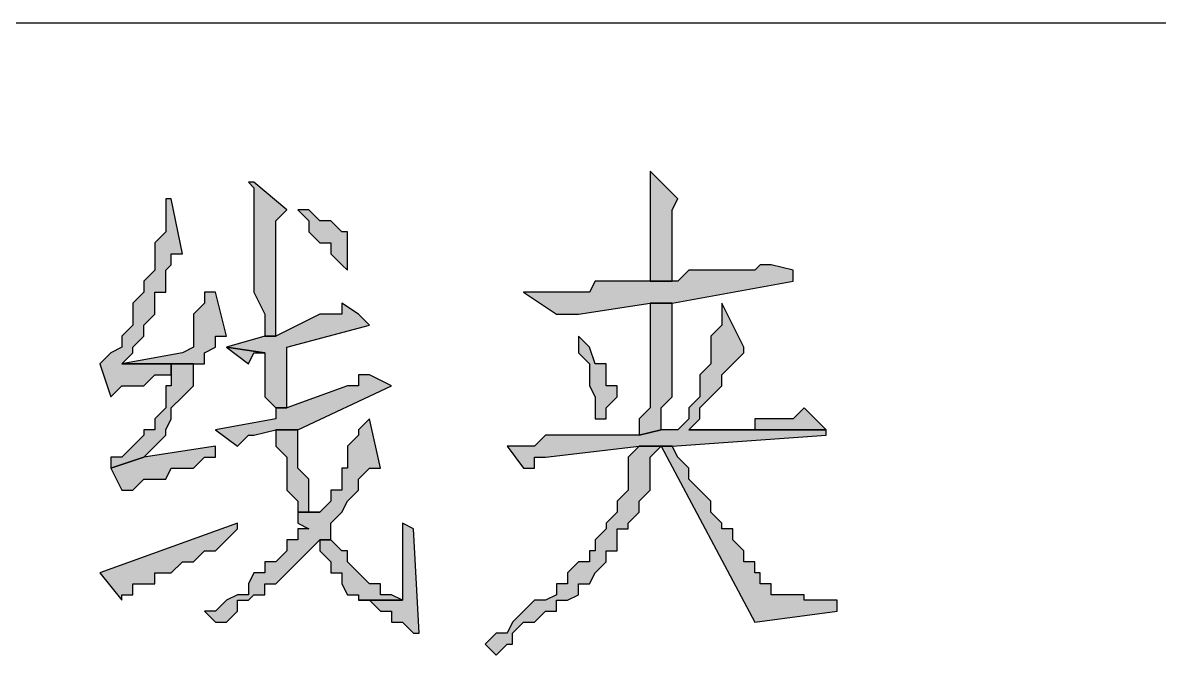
# Model space of a CAD drawing. Extents: x 457 to 4918, y -67 to 391.
# Drawn here: x 3557.44 to 3566.77, y 94.75 to 99.94 of the extents above; entities that cross this region are included whole.
import ezdxf

# ---------------------------------------------------------------- set-up
doc = ezdxf.new("R2010")
doc.units = 0
doc.header["$LTSCALE"] = 40
doc.header["$MEASUREMENT"] = 0
doc.layers.add('at_Entity', color=7, linetype='CONTINUOUS')
doc.layers.add('at_Solid', color=7, linetype='CONTINUOUS')

msp = doc.modelspace()

# ---------------------------------------------------------------- hatches: boundary and pattern name
at = {"layer": 'at_Solid'}
for points in [[(3562.59, 98.7234), (3562.59, 97.8194), (3562.7709, 97.8194), (3562.7709, 98.407), (3562.8161, 98.4974)], [(3559.3355, 98.633), (3559.2903, 98.633), (3559.3355, 98.5878), (3559.3355, 97.729), (3559.4259, 97.5482), (3559.4259, 97.3674), (3559.5163, 97.3674), (3559.5163, 98.3166), (3559.6067, 98.407)], [(3558.6575, 98.4974), (3558.6123, 98.4974), (3558.6123, 98.407), (3558.6123, 98.2262), (3558.5219, 98.1358), (3558.5219, 97.9098), (3558.4315, 97.8194), (3558.4315, 97.729), (3558.3411, 97.6386), (3558.3411, 97.4578), (3558.2507, 97.3674), (3558.2507, 97.277), (3558.1603, 97.2318), (3558.0699, 97.1414), (3558.1603, 96.8701), (3558.2507, 96.9605), (3558.4315, 96.9605), (3558.5219, 97.0509), (3558.6575, 97.0509), (3558.6575, 97.1414), (3558.8383, 97.1414), (3558.2507, 97.1414), (3558.3411, 97.2318), (3558.3411, 97.277), (3558.4315, 97.3674), (3558.4315, 97.4578), (3558.5219, 97.5482), (3558.5219, 97.729), (3558.6123, 97.729), (3558.6123, 97.9098), (3558.6575, 97.955), (3558.6575, 98.0454), (3558.7479, 98.0454)], [(3559.6971, 98.407), (3559.7875, 98.3166), (3559.7875, 98.2262), (3559.8779, 98.1358), (3559.9684, 98.1358), (3559.9684, 98.0454), (3560.0588, 97.955), (3560.104, 97.9098), (3560.104, 98.2262), (3560.0588, 98.2262), (3559.9684, 98.3166), (3559.8779, 98.3166), (3559.7875, 98.407)], [(3563.5845, 97.955), (3563.4941, 97.955), (3563.4489, 97.9098), (3562.9065, 97.9098), (3562.8161, 97.8194), (3562.138, 97.8194), (3562.0928, 97.729), (3561.5504, 97.729), (3561.8216, 97.5482), (3562.0024, 97.5482), (3562.59, 97.6386), (3562.7709, 97.6386), (3563.7653, 97.8194), (3563.7653, 97.9098)], [(3559.0191, 97.729), (3558.9287, 97.729), (3558.9287, 97.6386), (3558.8383, 97.5482), (3558.8383, 97.277), (3558.7479, 97.2318), (3558.2507, 97.1414), (3558.9287, 97.1414), (3558.9287, 97.2318), (3559.0191, 97.277), (3559.0191, 97.3674), (3559.1095, 97.3674)], [(3560.0588, 97.6386), (3560.0588, 97.5482), (3559.9684, 97.5482), (3559.8779, 97.5482), (3559.5163, 97.3674), (3559.4259, 97.3674), (3559.1095, 97.277), (3559.4259, 97.2318), (3559.4259, 96.8701), (3559.5163, 96.7797), (3559.6067, 96.7797), (3559.6067, 96.8701), (3559.6067, 97.277), (3560.2848, 97.4578), (3560.1944, 97.5482)], [(3563.1777, 97.6386), (3563.1777, 97.4578), (3563.0873, 97.3674), (3563.0873, 97.1414), (3562.9969, 97.0509), (3562.9969, 96.8701), (3562.9065, 96.7797), (3562.9065, 96.6893), (3562.8161, 96.5989), (3562.6804, 96.5989), (3562.4996, 96.5537), (3561.7312, 96.5537), (3561.6408, 96.4633), (3561.4148, 96.4633), (3561.5504, 96.2825), (3561.6408, 96.2825), (3561.6408, 96.3729), (3561.7312, 96.3729), (3562.4996, 96.4633), (3562.7709, 96.4633), (3564.0365, 96.5537), (3564.0365, 96.5989), (3562.9065, 96.5989), (3562.9969, 96.6893), (3562.9969, 96.7797), (3563.0873, 96.8701), (3563.1777, 96.9605), (3563.1777, 97.0509), (3563.2681, 97.1414), (3563.3585, 97.2318), (3563.3585, 97.277)], [(3562.7709, 97.6386), (3562.59, 97.6386), (3562.59, 97.5482), (3562.59, 96.7797), (3562.4996, 96.6893), (3562.4996, 96.5537), (3562.6804, 96.5989), (3562.6804, 96.7797), (3562.7709, 96.8701)], [(3562.0024, 97.3674), (3562.0024, 97.2318), (3562.0928, 97.1414), (3562.0928, 96.9605), (3562.138, 96.8701), (3562.138, 96.6893), (3562.2284, 96.6893), (3562.2284, 96.7797), (3562.3188, 96.8701), (3562.3188, 96.9605), (3562.2284, 96.9605), (3562.2284, 97.1414), (3562.138, 97.1414), (3562.0928, 97.277)], [(3559.1095, 97.277), (3559.2903, 97.1414), (3559.3355, 97.2318), (3559.4259, 97.2318)], [(3558.8383, 97.1414), (3558.6575, 97.1414), (3558.6575, 97.0509), (3558.6575, 96.9605), (3558.6123, 96.9605), (3558.6123, 96.7797), (3558.5219, 96.6893), (3558.5219, 96.5989), (3558.4315, 96.5989), (3558.4315, 96.5537), (3558.3411, 96.4633), (3558.2507, 96.3729), (3558.1603, 96.3729), (3558.1603, 96.2825), (3558.4315, 96.3729), (3558.5219, 96.4633), (3558.6123, 96.5537), (3558.6123, 96.5989), (3558.6575, 96.6893), (3558.6575, 96.7797), (3558.7479, 96.8701), (3558.8383, 96.9605)], [(3560.2848, 97.0509), (3560.1944, 97.0509), (3560.1944, 96.9605), (3560.104, 96.9605), (3559.6067, 96.7797), (3559.5163, 96.7797), (3559.5163, 96.6893), (3559.0191, 96.5989), (3559.1999, 96.4633), (3559.2903, 96.5537), (3559.3355, 96.5537), (3559.5163, 96.5989), (3559.6971, 96.5989), (3560.4656, 96.9605)], [(3563.8557, 96.7797), (3563.7653, 96.6893), (3563.4489, 96.6893), (3563.4489, 96.5989), (3562.9065, 96.5989), (3564.0365, 96.5989)], [(3560.2848, 96.6893), (3560.1944, 96.5989), (3560.1944, 96.5537), (3560.104, 96.4633), (3560.104, 96.2825), (3560.0588, 96.2825), (3560.0588, 96.1017), (3559.9684, 96.1017), (3559.9684, 96.0113), (3559.8779, 95.9209), (3559.6971, 95.9209), (3559.6971, 95.8305), (3559.7875, 95.7853), (3559.6971, 95.7853), (3559.6971, 95.6949), (3559.6067, 95.6949), (3559.6067, 95.6045), (3559.5163, 95.5141), (3559.4259, 95.5141), (3559.4259, 95.4237), (3559.3355, 95.4237), (3559.2903, 95.3333), (3559.2903, 95.2429), (3559.1999, 95.2429), (3559.1095, 95.1977), (3559.0191, 95.1073), (3558.9287, 95.1073), (3559.0191, 95.0169), (3559.1095, 95.0169), (3559.1999, 95.1073), (3559.1999, 95.1977), (3559.2903, 95.1977), (3559.3355, 95.2429), (3559.4259, 95.2429), (3559.4259, 95.3333), (3559.5163, 95.3333), (3559.6067, 95.4237), (3559.6971, 95.5141), (3559.7875, 95.6045), (3559.8779, 95.6949), (3559.9684, 95.6949), (3559.9684, 95.7853), (3559.9684, 95.8305), (3560.0588, 95.9209), (3560.104, 96.0113), (3560.1944, 96.1017), (3560.1944, 96.1921), (3560.2848, 96.2825), (3560.3752, 96.2825)], [(3559.6971, 96.5989), (3559.5163, 96.5989), (3559.5163, 96.5537), (3559.5163, 96.4633), (3559.6067, 96.3729), (3559.6067, 96.1017), (3559.6971, 96.0113), (3559.6971, 95.9209), (3559.8779, 95.9209), (3559.7875, 95.9209), (3559.7875, 96.0113), (3559.7875, 96.1921), (3559.6971, 96.2825)], [(3559.0191, 96.4633), (3558.4315, 96.3729), (3558.1603, 96.2825), (3558.2507, 96.1017), (3558.3411, 96.1017), (3558.4315, 96.1921), (3558.6123, 96.1921), (3558.6575, 96.2825), (3558.8383, 96.2825), (3558.9287, 96.3729), (3559.0191, 96.3729)], [(3562.6804, 96.4633), (3562.4996, 96.4633), (3562.4092, 96.3729), (3562.4092, 96.1017), (3562.3188, 96.0113), (3562.3188, 95.9209), (3562.2284, 95.8305), (3562.2284, 95.7853), (3562.138, 95.6949), (3562.138, 95.6045), (3562.0928, 95.6045), (3562.0928, 95.5141), (3562.0024, 95.5141), (3561.912, 95.4237), (3561.912, 95.3333), (3561.8216, 95.3333), (3561.8216, 95.2429), (3561.7312, 95.1977), (3561.6408, 95.1977), (3561.5504, 95.1073), (3561.46, 95.0169), (3561.4148, 94.9265), (3561.3244, 94.9265), (3561.234, 94.8361), (3561.3244, 94.7457), (3561.4148, 94.8361), (3561.46, 94.8361), (3561.46, 94.9265), (3561.5504, 95.0169), (3561.6408, 95.0169), (3561.7312, 95.1073), (3561.8216, 95.1073), (3561.8216, 95.1977), (3561.912, 95.1977), (3562.0024, 95.2429), (3562.0024, 95.3333), (3562.0928, 95.3333), (3562.138, 95.4237), (3562.2284, 95.5141), (3562.2284, 95.6045), (3562.3188, 95.6045), (3562.3188, 95.7853), (3562.4092, 95.7853), (3562.4092, 95.8305), (3562.4996, 95.9209), (3562.4996, 96.0113), (3562.59, 96.1017), (3562.59, 96.3729)], [(3562.7709, 96.4633), (3562.6804, 96.4633), (3563.4489, 95.0169), (3564.1269, 95.1073), (3564.1269, 95.1977), (3564.0365, 95.1977), (3563.8557, 95.1977), (3563.8557, 95.2429), (3563.5845, 95.2429), (3563.5845, 95.3333), (3563.4941, 95.3333), (3563.4941, 95.4237), (3563.4489, 95.4237), (3563.4489, 95.5141), (3563.3585, 95.5141), (3563.3585, 95.6045), (3563.2681, 95.6949), (3563.2681, 95.7853), (3563.1777, 95.7853), (3563.1777, 95.8305), (3563.0873, 95.9209), (3563.0873, 96.0113), (3562.9969, 96.1017), (3562.9065, 96.1921), (3562.9065, 96.2825), (3562.8161, 96.3729)], [(3559.1999, 95.8305), (3558.0699, 95.4237), (3558.2507, 95.1977), (3558.2507, 95.2429), (3558.3411, 95.2429), (3558.3411, 95.3333), (3558.4315, 95.3333), (3558.5219, 95.3333), (3558.5219, 95.4237), (3558.6575, 95.4237), (3558.7479, 95.5141), (3558.8383, 95.5141), (3558.9287, 95.6045), (3559.0191, 95.6045), (3559.1095, 95.6949), (3559.1999, 95.7853)], [(3560.556, 95.8305), (3560.556, 95.1977), (3560.1944, 95.1977), (3560.2848, 95.1977), (3560.3752, 95.1073), (3560.4656, 95.1073), (3560.4656, 95.0169), (3560.556, 95.0169), (3560.6464, 94.9265), (3560.6916, 94.9265), (3560.6464, 95.7853)], [(3559.9684, 95.6949), (3559.8779, 95.6949), (3559.8779, 95.6045), (3559.9684, 95.5141), (3559.9684, 95.4237), (3560.0588, 95.4237), (3560.0588, 95.3333), (3560.104, 95.2429), (3560.1944, 95.2429), (3560.1944, 95.1977), (3560.556, 95.1977), (3560.4656, 95.2429), (3560.3752, 95.2429), (3560.3752, 95.3333), (3560.2848, 95.3333), (3560.1944, 95.4237), (3560.104, 95.5141), (3560.104, 95.6045), (3560.0588, 95.6045)]]:
    msp.add_hatch(color=0, dxfattribs=at).paths.add_polyline_path(points)

# ---------------------------------------------------------------- linework, layer by layer
at = {"layer": 'at_Entity', "color": 0, "lineweight": 20}
for p, q in [((3562.59, 98.7234), (3562.59, 97.8194)), ((3562.8161, 98.4974), (3562.59, 98.7234)), ((3559.3355, 98.633), (3559.2903, 98.633)), ((3559.2903, 98.633), (3559.3355, 98.5878)), ((3559.6067, 98.407), (3559.3355, 98.633)), ((3559.3355, 98.5878), (3559.3355, 97.729)), ((3558.6575, 98.4974), (3558.6123, 98.4974)), ((3558.6123, 98.4974), (3558.6123, 98.407)), ((3558.7479, 98.0454), (3558.6575, 98.4974)), ((3562.7709, 98.407), (3562.8161, 98.4974)), ((3558.6123, 98.407), (3558.6123, 98.2262)), ((3559.5163, 98.3166), (3559.6067, 98.407)), ((3559.6971, 98.407), (3559.7875, 98.3166)), ((3559.7875, 98.407), (3559.6971, 98.407)), ((3559.8779, 98.3166), (3559.7875, 98.407)), ((3562.7709, 97.8194), (3562.7709, 98.407)), ((3559.5163, 97.3674), (3559.5163, 98.3166)), ((3559.7875, 98.3166), (3559.7875, 98.2262)), ((3559.9684, 98.3166), (3559.8779, 98.3166)), ((3560.0588, 98.2262), (3559.9684, 98.3166)), ((3558.6123, 98.2262), (3558.5219, 98.1358)), ((3559.7875, 98.2262), (3559.8779, 98.1358)), ((3560.104, 98.2262), (3560.0588, 98.2262)), ((3560.104, 97.9098), (3560.104, 98.2262)), ((3558.5219, 98.1358), (3558.5219, 97.9098)), ((3559.8779, 98.1358), (3559.9684, 98.1358)), ((3559.9684, 98.1358), (3559.9684, 98.0454)), ((3558.6575, 97.955), (3558.6575, 98.0454)), ((3558.6575, 98.0454), (3558.7479, 98.0454)), ((3559.9684, 98.0454), (3560.0588, 97.955)), ((3558.6123, 97.9098), (3558.6575, 97.955)), ((3560.0588, 97.955), (3560.104, 97.9098)), ((3563.4941, 97.955), (3563.4489, 97.9098)), ((3563.5845, 97.955), (3563.4941, 97.955)), ((3563.7653, 97.9098), (3563.5845, 97.955)), ((3558.5219, 97.9098), (3558.4315, 97.8194)), ((3558.6123, 97.729), (3558.6123, 97.9098)), ((3562.9065, 97.9098), (3562.8161, 97.8194)), ((3563.4489, 97.9098), (3562.9065, 97.9098)), ((3563.7653, 97.8194), (3563.7653, 97.9098)), ((3558.4315, 97.729), (3558.3411, 97.6386)), ((3558.4315, 97.8194), (3558.4315, 97.729)), ((3558.5219, 97.5482), (3558.5219, 97.729)), ((3558.5219, 97.729), (3558.6123, 97.729)), ((3559.0191, 97.729), (3558.9287, 97.729)), ((3558.9287, 97.729), (3558.9287, 97.6386)), ((3559.1095, 97.3674), (3559.0191, 97.729)), ((3559.3355, 97.729), (3559.4259, 97.5482)), ((3562.0928, 97.729), (3561.5504, 97.729)), ((3561.5504, 97.729), (3561.8216, 97.5482)), ((3562.138, 97.8194), (3562.0928, 97.729)), ((3562.8161, 97.8194), (3562.138, 97.8194)), ((3562.59, 97.8194), (3562.7709, 97.8194)), ((3562.7709, 97.6386), (3563.7653, 97.8194)), ((3558.3411, 97.6386), (3558.3411, 97.4578)), ((3558.9287, 97.6386), (3558.8383, 97.5482)), ((3560.0588, 97.6386), (3560.0588, 97.5482)), ((3560.1944, 97.5482), (3560.0588, 97.6386)), ((3562.0024, 97.5482), (3562.59, 97.6386)), ((3562.7709, 97.6386), (3562.59, 97.6386)), ((3562.59, 97.6386), (3562.59, 97.5482)), ((3562.59, 97.6386), (3562.7709, 97.6386)), ((3562.7709, 96.8701), (3562.7709, 97.6386)), ((3563.1777, 97.6386), (3563.1777, 97.4578)), ((3563.3585, 97.277), (3563.1777, 97.6386)), ((3558.4315, 97.4578), (3558.5219, 97.5482)), ((3558.8383, 97.5482), (3558.8383, 97.277)), ((3559.4259, 97.5482), (3559.4259, 97.3674)), ((3559.8779, 97.5482), (3559.5163, 97.3674)), ((3559.9684, 97.5482), (3559.8779, 97.5482)), ((3560.0588, 97.5482), (3559.9684, 97.5482)), ((3560.2848, 97.4578), (3560.1944, 97.5482)), ((3561.8216, 97.5482), (3562.0024, 97.5482)), ((3562.59, 97.5482), (3562.59, 96.7797)), ((3558.3411, 97.4578), (3558.2507, 97.3674)), ((3558.4315, 97.3674), (3558.4315, 97.4578)), ((3559.6067, 97.277), (3560.2848, 97.4578)), ((3563.1777, 97.4578), (3563.0873, 97.3674)), ((3558.2507, 97.3674), (3558.2507, 97.277)), ((3558.3411, 97.277), (3558.4315, 97.3674)), ((3559.0191, 97.277), (3559.0191, 97.3674)), ((3559.0191, 97.3674), (3559.1095, 97.3674)), ((3559.4259, 97.3674), (3559.1095, 97.277)), ((3559.5163, 97.3674), (3559.4259, 97.3674)), ((3559.4259, 97.3674), (3559.5163, 97.3674)), ((3562.0024, 97.3674), (3562.0024, 97.2318)), ((3562.0928, 97.277), (3562.0024, 97.3674)), ((3563.0873, 97.3674), (3563.0873, 97.1414)), ((3558.2507, 97.277), (3558.1603, 97.2318)), ((3558.3411, 97.2318), (3558.3411, 97.277)), ((3558.8383, 97.277), (3558.7479, 97.2318)), ((3558.9287, 97.2318), (3559.0191, 97.277)), ((3559.1095, 97.277), (3559.2903, 97.1414)), ((3559.4259, 97.2318), (3559.1095, 97.277)), ((3559.1095, 97.277), (3559.4259, 97.2318)), ((3559.6067, 96.8701), (3559.6067, 97.277)), ((3562.138, 97.1414), (3562.0928, 97.277)), ((3563.3585, 97.2318), (3563.3585, 97.277)), ((3558.1603, 97.2318), (3558.0699, 97.1414)), ((3558.7479, 97.2318), (3558.2507, 97.1414)), ((3558.2507, 97.1414), (3558.3411, 97.2318)), ((3558.9287, 97.1414), (3558.9287, 97.2318)), ((3559.2903, 97.1414), (3559.3355, 97.2318)), ((3559.3355, 97.2318), (3559.4259, 97.2318)), ((3559.4259, 97.2318), (3559.4259, 96.8701)), ((3562.0024, 97.2318), (3562.0928, 97.1414)), ((3563.2681, 97.1414), (3563.3585, 97.2318)), ((3558.0699, 97.1414), (3558.1603, 96.8701)), ((3558.2507, 97.1414), (3558.9287, 97.1414)), ((3558.8383, 97.1414), (3558.2507, 97.1414)), ((3558.8383, 97.1414), (3558.6575, 97.1414)), ((3558.6575, 97.1414), (3558.6575, 97.0509)), ((3558.6575, 97.0509), (3558.6575, 97.1414)), ((3558.6575, 97.1414), (3558.8383, 97.1414)), ((3558.8383, 96.9605), (3558.8383, 97.1414)), ((3562.0928, 97.1414), (3562.0928, 96.9605)), ((3562.2284, 97.1414), (3562.138, 97.1414)), ((3562.2284, 96.9605), (3562.2284, 97.1414)), ((3563.0873, 97.1414), (3562.9969, 97.0509)), ((3563.1777, 97.0509), (3563.2681, 97.1414)), ((3558.4315, 96.9605), (3558.5219, 97.0509)), ((3558.5219, 97.0509), (3558.6575, 97.0509)), ((3558.6575, 97.0509), (3558.6575, 96.9605)), ((3560.2848, 97.0509), (3560.1944, 97.0509)), ((3560.1944, 97.0509), (3560.1944, 96.9605)), ((3560.4656, 96.9605), (3560.2848, 97.0509)), ((3562.9969, 97.0509), (3562.9969, 96.8701)), ((3563.1777, 96.9605), (3563.1777, 97.0509)), ((3558.1603, 96.8701), (3558.2507, 96.9605)), ((3558.2507, 96.9605), (3558.4315, 96.9605)), ((3558.6575, 96.9605), (3558.6123, 96.9605)), ((3558.6123, 96.9605), (3558.6123, 96.7797)), ((3558.7479, 96.8701), (3558.8383, 96.9605)), ((3560.104, 96.9605), (3559.6067, 96.7797)), ((3559.6971, 96.5989), (3560.4656, 96.9605)), ((3560.1944, 96.9605), (3560.104, 96.9605)), ((3562.0928, 96.9605), (3562.138, 96.8701)), ((3562.3188, 96.9605), (3562.2284, 96.9605)), ((3562.3188, 96.8701), (3562.3188, 96.9605)), ((3563.0873, 96.8701), (3563.1777, 96.9605)), ((3558.6575, 96.7797), (3558.7479, 96.8701)), ((3559.4259, 96.8701), (3559.5163, 96.7797)), ((3559.6067, 96.7797), (3559.6067, 96.8701)), ((3562.138, 96.8701), (3562.138, 96.6893)), ((3562.2284, 96.7797), (3562.3188, 96.8701)), ((3562.6804, 96.7797), (3562.7709, 96.8701)), ((3562.9969, 96.8701), (3562.9065, 96.7797)), ((3562.9969, 96.7797), (3563.0873, 96.8701)), ((3558.6123, 96.7797), (3558.5219, 96.6893)), ((3558.6575, 96.6893), (3558.6575, 96.7797)), ((3559.6067, 96.7797), (3559.5163, 96.7797)), ((3559.5163, 96.7797), (3559.5163, 96.6893)), ((3559.5163, 96.7797), (3559.6067, 96.7797)), ((3562.2284, 96.6893), (3562.2284, 96.7797)), ((3562.59, 96.7797), (3562.4996, 96.6893)), ((3562.6804, 96.5989), (3562.6804, 96.7797)), ((3562.9065, 96.7797), (3562.9065, 96.6893)), ((3562.9969, 96.6893), (3562.9969, 96.7797)), ((3563.8557, 96.7797), (3563.7653, 96.6893)), ((3564.0365, 96.5989), (3563.8557, 96.7797)), ((3558.5219, 96.6893), (3558.5219, 96.5989)), ((3558.6123, 96.5989), (3558.6575, 96.6893)), ((3559.5163, 96.6893), (3559.0191, 96.5989)), ((3560.2848, 96.6893), (3560.1944, 96.5989)), ((3560.3752, 96.2825), (3560.2848, 96.6893)), ((3562.138, 96.6893), (3562.2284, 96.6893)), ((3562.4996, 96.6893), (3562.4996, 96.5537)), ((3562.9065, 96.6893), (3562.8161, 96.5989)), ((3562.9065, 96.5989), (3562.9969, 96.6893)), ((3563.7653, 96.6893), (3563.4489, 96.6893)), ((3563.4489, 96.6893), (3563.4489, 96.5989)), ((3558.4315, 96.5537), (3558.3411, 96.4633)), ((3558.5219, 96.5989), (3558.4315, 96.5989)), ((3558.4315, 96.5989), (3558.4315, 96.5537)), ((3558.5219, 96.4633), (3558.6123, 96.5537)), ((3558.6123, 96.5537), (3558.6123, 96.5989)), ((3559.0191, 96.5989), (3559.1999, 96.4633)), ((3559.1999, 96.4633), (3559.2903, 96.5537)), ((3559.2903, 96.5537), (3559.3355, 96.5537)), ((3559.3355, 96.5537), (3559.5163, 96.5989)), ((3559.6971, 96.5989), (3559.5163, 96.5989)), ((3559.5163, 96.5989), (3559.5163, 96.5537)), ((3559.5163, 96.5989), (3559.6971, 96.5989)), ((3559.5163, 96.5537), (3559.5163, 96.4633)), ((3559.6971, 96.2825), (3559.6971, 96.5989)), ((3560.1944, 96.5537), (3560.104, 96.4633)), ((3560.1944, 96.5989), (3560.1944, 96.5537)), ((3561.7312, 96.5537), (3561.6408, 96.4633)), ((3562.4996, 96.5537), (3561.7312, 96.5537)), ((3562.6804, 96.5989), (3562.4996, 96.5537)), ((3562.4996, 96.5537), (3562.6804, 96.5989)), ((3562.8161, 96.5989), (3562.6804, 96.5989)), ((3562.7709, 96.4633), (3564.0365, 96.5537)), ((3563.4489, 96.5989), (3562.9065, 96.5989)), ((3562.9065, 96.5989), (3564.0365, 96.5989)), ((3564.0365, 96.5989), (3562.9065, 96.5989)), ((3564.0365, 96.5537), (3564.0365, 96.5989)), ((3558.3411, 96.4633), (3558.2507, 96.3729)), ((3559.0191, 96.4633), (3558.4315, 96.3729)), ((3558.4315, 96.3729), (3558.5219, 96.4633)), ((3559.0191, 96.3729), (3559.0191, 96.4633)), ((3559.5163, 96.4633), (3559.6067, 96.3729)), ((3560.104, 96.4633), (3560.104, 96.2825)), ((3561.6408, 96.4633), (3561.4148, 96.4633)), ((3561.4148, 96.4633), (3561.5504, 96.2825)), ((3561.7312, 96.3729), (3562.4996, 96.4633)), ((3562.4996, 96.4633), (3562.4092, 96.3729)), ((3562.6804, 96.4633), (3562.4996, 96.4633)), ((3562.4996, 96.4633), (3562.7709, 96.4633)), ((3562.59, 96.3729), (3562.6804, 96.4633)), ((3562.7709, 96.4633), (3562.6804, 96.4633)), ((3562.6804, 96.4633), (3563.4489, 95.0169)), ((3562.8161, 96.3729), (3562.7709, 96.4633)), ((3558.4315, 96.3729), (3558.1603, 96.2825)), ((3558.2507, 96.3729), (3558.1603, 96.3729)), ((3558.1603, 96.3729), (3558.1603, 96.2825)), ((3558.1603, 96.2825), (3558.4315, 96.3729)), ((3558.8383, 96.2825), (3558.9287, 96.3729)), ((3558.9287, 96.3729), (3559.0191, 96.3729)), ((3559.6067, 96.3729), (3559.6067, 96.1017)), ((3561.6408, 96.2825), (3561.6408, 96.3729)), ((3561.6408, 96.3729), (3561.7312, 96.3729)), ((3562.4092, 96.3729), (3562.4092, 96.1017)), ((3562.59, 96.1017), (3562.59, 96.3729)), ((3562.9065, 96.2825), (3562.8161, 96.3729)), ((3558.1603, 96.2825), (3558.2507, 96.1017)), ((3558.6123, 96.1921), (3558.6575, 96.2825)), ((3558.6575, 96.2825), (3558.8383, 96.2825)), ((3559.7875, 96.1921), (3559.6971, 96.2825)), ((3560.104, 96.2825), (3560.0588, 96.2825)), ((3560.0588, 96.2825), (3560.0588, 96.1017)), ((3560.1944, 96.1921), (3560.2848, 96.2825)), ((3560.2848, 96.2825), (3560.3752, 96.2825)), ((3561.5504, 96.2825), (3561.6408, 96.2825)), ((3562.9065, 96.1921), (3562.9065, 96.2825)), ((3558.3411, 96.1017), (3558.4315, 96.1921)), ((3558.4315, 96.1921), (3558.6123, 96.1921)), ((3559.7875, 96.0113), (3559.7875, 96.1921)), ((3560.1944, 96.1017), (3560.1944, 96.1921)), ((3562.9969, 96.1017), (3562.9065, 96.1921)), ((3558.2507, 96.1017), (3558.3411, 96.1017)), ((3559.6067, 96.1017), (3559.6971, 96.0113)), ((3560.0588, 96.1017), (3559.9684, 96.1017)), ((3559.9684, 96.1017), (3559.9684, 96.0113)), ((3560.104, 96.0113), (3560.1944, 96.1017)), ((3562.4092, 96.1017), (3562.3188, 96.0113)), ((3562.4996, 96.0113), (3562.59, 96.1017)), ((3563.0873, 96.0113), (3562.9969, 96.1017)), ((3559.6971, 96.0113), (3559.6971, 95.9209)), ((3559.7875, 95.9209), (3559.7875, 96.0113)), ((3559.9684, 96.0113), (3559.8779, 95.9209)), ((3560.0588, 95.9209), (3560.104, 96.0113)), ((3562.3188, 96.0113), (3562.3188, 95.9209)), ((3562.4996, 95.9209), (3562.4996, 96.0113)), ((3563.0873, 95.9209), (3563.0873, 96.0113)), ((3559.6971, 95.9209), (3559.8779, 95.9209)), ((3559.8779, 95.9209), (3559.6971, 95.9209)), ((3559.6971, 95.9209), (3559.6971, 95.8305)), ((3559.8779, 95.9209), (3559.7875, 95.9209)), ((3559.9684, 95.8305), (3560.0588, 95.9209)), ((3562.3188, 95.9209), (3562.2284, 95.8305)), ((3562.4092, 95.8305), (3562.4996, 95.9209)), ((3563.1777, 95.8305), (3563.0873, 95.9209)), ((3559.1999, 95.8305), (3558.0699, 95.4237)), ((3559.1095, 95.6949), (3559.1999, 95.7853)), ((3559.1999, 95.7853), (3559.1999, 95.8305)), ((3559.6971, 95.8305), (3559.7875, 95.7853)), ((3559.7875, 95.7853), (3559.6971, 95.7853)), ((3559.6971, 95.7853), (3559.6971, 95.6949)), ((3559.9684, 95.7853), (3559.9684, 95.8305)), ((3559.9684, 95.6949), (3559.9684, 95.7853)), ((3560.556, 95.8305), (3560.556, 95.1977)), ((3560.6464, 95.7853), (3560.556, 95.8305)), ((3560.6916, 94.9265), (3560.6464, 95.7853)), ((3562.2284, 95.7853), (3562.138, 95.6949)), ((3562.2284, 95.8305), (3562.2284, 95.7853)), ((3562.3188, 95.6045), (3562.3188, 95.7853)), ((3562.3188, 95.7853), (3562.4092, 95.7853)), ((3562.4092, 95.7853), (3562.4092, 95.8305)), ((3563.1777, 95.7853), (3563.1777, 95.8305)), ((3563.2681, 95.7853), (3563.1777, 95.7853)), ((3563.2681, 95.6949), (3563.2681, 95.7853)), ((3559.0191, 95.6045), (3559.1095, 95.6949)), ((3559.6971, 95.6949), (3559.6067, 95.6949)), ((3559.6067, 95.6949), (3559.6067, 95.6045)), ((3559.7875, 95.6045), (3559.8779, 95.6949)), ((3559.9684, 95.6949), (3559.8779, 95.6949)), ((3559.8779, 95.6949), (3559.8779, 95.6045)), ((3559.8779, 95.6949), (3559.9684, 95.6949)), ((3560.0588, 95.6045), (3559.9684, 95.6949)), ((3562.138, 95.6949), (3562.138, 95.6045)), ((3563.3585, 95.6045), (3563.2681, 95.6949)), ((3558.8383, 95.5141), (3558.9287, 95.6045)), ((3558.9287, 95.6045), (3559.0191, 95.6045)), ((3559.6067, 95.6045), (3559.5163, 95.5141)), ((3559.6971, 95.5141), (3559.7875, 95.6045)), ((3559.8779, 95.6045), (3559.9684, 95.5141)), ((3560.104, 95.6045), (3560.0588, 95.6045)), ((3560.104, 95.5141), (3560.104, 95.6045)), ((3562.138, 95.6045), (3562.0928, 95.6045)), ((3562.0928, 95.6045), (3562.0928, 95.5141)), ((3562.2284, 95.5141), (3562.2284, 95.6045)), ((3562.2284, 95.6045), (3562.3188, 95.6045)), ((3563.3585, 95.5141), (3563.3585, 95.6045)), ((3558.6575, 95.4237), (3558.7479, 95.5141)), ((3558.7479, 95.5141), (3558.8383, 95.5141)), ((3559.5163, 95.5141), (3559.4259, 95.5141)), ((3559.4259, 95.5141), (3559.4259, 95.4237)), ((3559.6067, 95.4237), (3559.6971, 95.5141)), ((3559.9684, 95.5141), (3559.9684, 95.4237)), ((3560.1944, 95.4237), (3560.104, 95.5141)), ((3562.0024, 95.5141), (3561.912, 95.4237)), ((3562.0928, 95.5141), (3562.0024, 95.5141)), ((3562.138, 95.4237), (3562.2284, 95.5141)), ((3563.4489, 95.5141), (3563.3585, 95.5141)), ((3563.4489, 95.4237), (3563.4489, 95.5141)), ((3558.0699, 95.4237), (3558.2507, 95.1977)), ((3558.5219, 95.3333), (3558.5219, 95.4237)), ((3558.5219, 95.4237), (3558.6575, 95.4237)), ((3559.3355, 95.4237), (3559.2903, 95.3333)), ((3559.4259, 95.4237), (3559.3355, 95.4237)), ((3559.5163, 95.3333), (3559.6067, 95.4237)), ((3559.9684, 95.4237), (3560.0588, 95.4237)), ((3560.0588, 95.4237), (3560.0588, 95.3333)), ((3560.2848, 95.3333), (3560.1944, 95.4237)), ((3561.912, 95.4237), (3561.912, 95.3333)), ((3562.0928, 95.3333), (3562.138, 95.4237)), ((3563.4941, 95.4237), (3563.4489, 95.4237)), ((3563.4941, 95.3333), (3563.4941, 95.4237)), ((3558.3411, 95.2429), (3558.3411, 95.3333)), ((3558.3411, 95.3333), (3558.4315, 95.3333)), ((3558.4315, 95.3333), (3558.5219, 95.3333)), ((3559.2903, 95.3333), (3559.2903, 95.2429)), ((3559.4259, 95.2429), (3559.4259, 95.3333)), ((3559.4259, 95.3333), (3559.5163, 95.3333)), ((3560.0588, 95.3333), (3560.104, 95.2429)), ((3560.3752, 95.3333), (3560.2848, 95.3333)), ((3560.3752, 95.2429), (3560.3752, 95.3333)), ((3561.912, 95.3333), (3561.8216, 95.3333)), ((3561.8216, 95.3333), (3561.8216, 95.2429)), ((3562.0024, 95.2429), (3562.0024, 95.3333)), ((3562.0024, 95.3333), (3562.0928, 95.3333)), ((3563.5845, 95.3333), (3563.4941, 95.3333)), ((3563.5845, 95.2429), (3563.5845, 95.3333)), ((3558.2507, 95.1977), (3558.2507, 95.2429)), ((3558.2507, 95.2429), (3558.3411, 95.2429)), ((3559.1999, 95.2429), (3559.1095, 95.1977)), ((3559.2903, 95.2429), (3559.1999, 95.2429)), ((3559.2903, 95.1977), (3559.3355, 95.2429)), ((3559.3355, 95.2429), (3559.4259, 95.2429)), ((3560.104, 95.2429), (3560.1944, 95.2429)), ((3560.1944, 95.2429), (3560.1944, 95.1977)), ((3560.4656, 95.2429), (3560.3752, 95.2429)), ((3560.556, 95.1977), (3560.4656, 95.2429)), ((3561.8216, 95.2429), (3561.7312, 95.1977)), ((3561.912, 95.1977), (3562.0024, 95.2429)), ((3563.8557, 95.2429), (3563.5845, 95.2429)), ((3563.8557, 95.1977), (3563.8557, 95.2429)), ((3559.1095, 95.1977), (3559.0191, 95.1073)), ((3559.1999, 95.1073), (3559.1999, 95.1977)), ((3559.1999, 95.1977), (3559.2903, 95.1977)), ((3560.1944, 95.1977), (3560.556, 95.1977)), ((3560.556, 95.1977), (3560.1944, 95.1977)), ((3560.1944, 95.1977), (3560.2848, 95.1977)), ((3560.2848, 95.1977), (3560.3752, 95.1073)), ((3561.6408, 95.1977), (3561.5504, 95.1073)), ((3561.7312, 95.1977), (3561.6408, 95.1977)), ((3561.8216, 95.1073), (3561.8216, 95.1977)), ((3561.8216, 95.1977), (3561.912, 95.1977)), ((3564.0365, 95.1977), (3563.8557, 95.1977)), ((3564.1269, 95.1977), (3564.0365, 95.1977)), ((3564.1269, 95.1073), (3564.1269, 95.1977)), ((3559.0191, 95.1073), (3558.9287, 95.1073)), ((3558.9287, 95.1073), (3559.0191, 95.0169)), ((3559.1095, 95.0169), (3559.1999, 95.1073)), ((3560.3752, 95.1073), (3560.4656, 95.1073)), ((3560.4656, 95.1073), (3560.4656, 95.0169)), ((3561.5504, 95.1073), (3561.46, 95.0169)), ((3561.6408, 95.0169), (3561.7312, 95.1073)), ((3561.7312, 95.1073), (3561.8216, 95.1073)), ((3563.4489, 95.0169), (3564.1269, 95.1073)), ((3559.0191, 95.0169), (3559.1095, 95.0169)), ((3560.4656, 95.0169), (3560.556, 95.0169)), ((3560.556, 95.0169), (3560.6464, 94.9265)), ((3561.46, 95.0169), (3561.4148, 94.9265)), ((3561.46, 94.9265), (3561.5504, 95.0169)), ((3561.5504, 95.0169), (3561.6408, 95.0169)), ((3560.6464, 94.9265), (3560.6916, 94.9265)), ((3561.3244, 94.9265), (3561.234, 94.8361)), ((3561.234, 94.8361), (3561.3244, 94.7457)), ((3561.4148, 94.9265), (3561.3244, 94.9265)), ((3561.3244, 94.7457), (3561.4148, 94.8361)), ((3561.4148, 94.8361), (3561.46, 94.8361)), ((3561.46, 94.8361), (3561.46, 94.9265))]:
    msp.add_line(p, q, dxfattribs=at)
at = {"layer": 'at_Entity', "color": 0}
for points in [[(3487.1938, 99.9439), (3634.2346, 99.9439)], [(3562.59, 98.7234), (3562.59, 97.8194), (3562.7709, 97.8194), (3562.7709, 98.407), (3562.8161, 98.4974), (3562.59, 98.7234), (3562.59, 98.7234), (3562.59, 98.7234)], [(3559.3355, 98.633), (3559.2903, 98.633), (3559.3355, 98.5878), (3559.3355, 97.729), (3559.4259, 97.5482), (3559.4259, 97.3674), (3559.5163, 97.3674), (3559.5163, 98.3166), (3559.6067, 98.407), (3559.3355, 98.633), (3559.3355, 98.633), (3559.3355, 98.633)], [(3558.6575, 98.4974), (3558.6123, 98.4974), (3558.6123, 98.407), (3558.6123, 98.2262), (3558.5219, 98.1358), (3558.5219, 97.9098), (3558.4315, 97.8194), (3558.4315, 97.729), (3558.3411, 97.6386), (3558.3411, 97.4578), (3558.2507, 97.3674), (3558.2507, 97.277), (3558.1603, 97.2318), (3558.0699, 97.1414), (3558.1603, 96.8701), (3558.2507, 96.9605), (3558.4315, 96.9605), (3558.5219, 97.0509), (3558.6575, 97.0509), (3558.6575, 97.1414), (3558.8383, 97.1414), (3558.2507, 97.1414), (3558.3411, 97.2318), (3558.3411, 97.277), (3558.4315, 97.3674), (3558.4315, 97.4578), (3558.5219, 97.5482), (3558.5219, 97.729), (3558.6123, 97.729), (3558.6123, 97.9098), (3558.6575, 97.955), (3558.6575, 98.0454), (3558.7479, 98.0454), (3558.6575, 98.4974), (3558.6575, 98.4974), (3558.6575, 98.4974)], [(3559.6971, 98.407), (3559.7875, 98.3166), (3559.7875, 98.2262), (3559.8779, 98.1358), (3559.9684, 98.1358), (3559.9684, 98.0454), (3560.0588, 97.955), (3560.104, 97.9098), (3560.104, 98.2262), (3560.0588, 98.2262), (3559.9684, 98.3166), (3559.8779, 98.3166), (3559.7875, 98.407), (3559.6971, 98.407), (3559.6971, 98.407)], [(3563.5845, 97.955), (3563.4941, 97.955), (3563.4489, 97.9098), (3562.9065, 97.9098), (3562.8161, 97.8194), (3562.138, 97.8194), (3562.0928, 97.729), (3561.5504, 97.729), (3561.8216, 97.5482), (3562.0024, 97.5482), (3562.59, 97.6386), (3562.7709, 97.6386), (3563.7653, 97.8194), (3563.7653, 97.9098), (3563.5845, 97.955), (3563.5845, 97.955), (3563.5845, 97.955)], [(3559.0191, 97.729), (3558.9287, 97.729), (3558.9287, 97.6386), (3558.8383, 97.5482), (3558.8383, 97.277), (3558.7479, 97.2318), (3558.2507, 97.1414), (3558.9287, 97.1414), (3558.9287, 97.2318), (3559.0191, 97.277), (3559.0191, 97.3674), (3559.1095, 97.3674), (3559.0191, 97.729), (3559.0191, 97.729), (3559.0191, 97.729)], [(3560.0588, 97.6386), (3560.0588, 97.5482), (3559.9684, 97.5482), (3559.8779, 97.5482), (3559.5163, 97.3674), (3559.4259, 97.3674), (3559.1095, 97.277), (3559.4259, 97.2318), (3559.4259, 96.8701), (3559.5163, 96.7797), (3559.6067, 96.7797), (3559.6067, 96.8701), (3559.6067, 97.277), (3560.2848, 97.4578), (3560.1944, 97.5482), (3560.0588, 97.6386), (3560.0588, 97.6386), (3560.0588, 97.6386)], [(3563.1777, 97.6386), (3563.1777, 97.4578), (3563.0873, 97.3674), (3563.0873, 97.1414), (3562.9969, 97.0509), (3562.9969, 96.8701), (3562.9065, 96.7797), (3562.9065, 96.6893), (3562.8161, 96.5989), (3562.6804, 96.5989), (3562.4996, 96.5537), (3561.7312, 96.5537), (3561.6408, 96.4633), (3561.4148, 96.4633), (3561.5504, 96.2825), (3561.6408, 96.2825), (3561.6408, 96.3729), (3561.7312, 96.3729), (3562.4996, 96.4633), (3562.7709, 96.4633), (3564.0365, 96.5537), (3564.0365, 96.5989), (3562.9065, 96.5989), (3562.9969, 96.6893), (3562.9969, 96.7797), (3563.0873, 96.8701), (3563.1777, 96.9605), (3563.1777, 97.0509), (3563.2681, 97.1414), (3563.3585, 97.2318), (3563.3585, 97.277), (3563.1777, 97.6386), (3563.1777, 97.6386), (3563.1777, 97.6386)], [(3562.7709, 97.6386), (3562.59, 97.6386), (3562.59, 97.5482), (3562.59, 96.7797), (3562.4996, 96.6893), (3562.4996, 96.5537), (3562.6804, 96.5989), (3562.6804, 96.7797), (3562.7709, 96.8701), (3562.7709, 97.6386), (3562.7709, 97.6386)], [(3562.0024, 97.3674), (3562.0024, 97.2318), (3562.0928, 97.1414), (3562.0928, 96.9605), (3562.138, 96.8701), (3562.138, 96.6893), (3562.2284, 96.6893), (3562.2284, 96.7797), (3562.3188, 96.8701), (3562.3188, 96.9605), (3562.2284, 96.9605), (3562.2284, 97.1414), (3562.138, 97.1414), (3562.0928, 97.277), (3562.0024, 97.3674), (3562.0024, 97.3674), (3562.0024, 97.3674)], [(3559.1095, 97.277), (3559.2903, 97.1414), (3559.3355, 97.2318), (3559.4259, 97.2318), (3559.1095, 97.277), (3559.1095, 97.277), (3559.1095, 97.277)], [(3558.8383, 97.1414), (3558.6575, 97.1414), (3558.6575, 97.0509), (3558.6575, 96.9605), (3558.6123, 96.9605), (3558.6123, 96.7797), (3558.5219, 96.6893), (3558.5219, 96.5989), (3558.4315, 96.5989), (3558.4315, 96.5537), (3558.3411, 96.4633), (3558.2507, 96.3729), (3558.1603, 96.3729), (3558.1603, 96.2825), (3558.4315, 96.3729), (3558.5219, 96.4633), (3558.6123, 96.5537), (3558.6123, 96.5989), (3558.6575, 96.6893), (3558.6575, 96.7797), (3558.7479, 96.8701), (3558.8383, 96.9605), (3558.8383, 97.1414), (3558.8383, 97.1414)], [(3560.2848, 97.0509), (3560.1944, 97.0509), (3560.1944, 96.9605), (3560.104, 96.9605), (3559.6067, 96.7797), (3559.5163, 96.7797), (3559.5163, 96.6893), (3559.0191, 96.5989), (3559.1999, 96.4633), (3559.2903, 96.5537), (3559.3355, 96.5537), (3559.5163, 96.5989), (3559.6971, 96.5989), (3560.4656, 96.9605), (3560.2848, 97.0509), (3560.2848, 97.0509), (3560.2848, 97.0509)], [(3563.8557, 96.7797), (3563.7653, 96.6893), (3563.4489, 96.6893), (3563.4489, 96.5989), (3562.9065, 96.5989), (3564.0365, 96.5989), (3563.8557, 96.7797), (3563.8557, 96.7797), (3563.8557, 96.7797)], [(3560.2848, 96.6893), (3560.1944, 96.5989), (3560.1944, 96.5537), (3560.104, 96.4633), (3560.104, 96.2825), (3560.0588, 96.2825), (3560.0588, 96.1017), (3559.9684, 96.1017), (3559.9684, 96.0113), (3559.8779, 95.9209), (3559.6971, 95.9209), (3559.6971, 95.8305), (3559.7875, 95.7853), (3559.6971, 95.7853), (3559.6971, 95.6949), (3559.6067, 95.6949), (3559.6067, 95.6045), (3559.5163, 95.5141), (3559.4259, 95.5141), (3559.4259, 95.4237), (3559.3355, 95.4237), (3559.2903, 95.3333), (3559.2903, 95.2429), (3559.1999, 95.2429), (3559.1095, 95.1977), (3559.0191, 95.1073), (3558.9287, 95.1073), (3559.0191, 95.0169), (3559.1095, 95.0169), (3559.1999, 95.1073), (3559.1999, 95.1977), (3559.2903, 95.1977), (3559.3355, 95.2429), (3559.4259, 95.2429), (3559.4259, 95.3333), (3559.5163, 95.3333), (3559.6067, 95.4237), (3559.6971, 95.5141), (3559.7875, 95.6045), (3559.8779, 95.6949), (3559.9684, 95.6949), (3559.9684, 95.7853), (3559.9684, 95.8305), (3560.0588, 95.9209), (3560.104, 96.0113), (3560.1944, 96.1017), (3560.1944, 96.1921), (3560.2848, 96.2825), (3560.3752, 96.2825), (3560.2848, 96.6893), (3560.2848, 96.6893), (3560.2848, 96.6893)], [(3559.6971, 96.5989), (3559.5163, 96.5989), (3559.5163, 96.5537), (3559.5163, 96.4633), (3559.6067, 96.3729), (3559.6067, 96.1017), (3559.6971, 96.0113), (3559.6971, 95.9209), (3559.8779, 95.9209), (3559.7875, 95.9209), (3559.7875, 96.0113), (3559.7875, 96.1921), (3559.6971, 96.2825), (3559.6971, 96.5989), (3559.6971, 96.5989)], [(3559.0191, 96.4633), (3558.4315, 96.3729), (3558.1603, 96.2825), (3558.2507, 96.1017), (3558.3411, 96.1017), (3558.4315, 96.1921), (3558.6123, 96.1921), (3558.6575, 96.2825), (3558.8383, 96.2825), (3558.9287, 96.3729), (3559.0191, 96.3729), (3559.0191, 96.4633), (3559.0191, 96.4633), (3559.0191, 96.4633)], [(3562.6804, 96.4633), (3562.4996, 96.4633), (3562.4092, 96.3729), (3562.4092, 96.1017), (3562.3188, 96.0113), (3562.3188, 95.9209), (3562.2284, 95.8305), (3562.2284, 95.7853), (3562.138, 95.6949), (3562.138, 95.6045), (3562.0928, 95.6045), (3562.0928, 95.5141), (3562.0024, 95.5141), (3561.912, 95.4237), (3561.912, 95.3333), (3561.8216, 95.3333), (3561.8216, 95.2429), (3561.7312, 95.1977), (3561.6408, 95.1977), (3561.5504, 95.1073), (3561.46, 95.0169), (3561.4148, 94.9265), (3561.3244, 94.9265), (3561.234, 94.8361), (3561.3244, 94.7457), (3561.4148, 94.8361), (3561.46, 94.8361), (3561.46, 94.9265), (3561.5504, 95.0169), (3561.6408, 95.0169), (3561.7312, 95.1073), (3561.8216, 95.1073), (3561.8216, 95.1977), (3561.912, 95.1977), (3562.0024, 95.2429), (3562.0024, 95.3333), (3562.0928, 95.3333), (3562.138, 95.4237), (3562.2284, 95.5141), (3562.2284, 95.6045), (3562.3188, 95.6045), (3562.3188, 95.7853), (3562.4092, 95.7853), (3562.4092, 95.8305), (3562.4996, 95.9209), (3562.4996, 96.0113), (3562.59, 96.1017), (3562.59, 96.3729), (3562.6804, 96.4633), (3562.6804, 96.4633), (3562.6804, 96.4633)], [(3562.7709, 96.4633), (3562.6804, 96.4633), (3563.4489, 95.0169), (3564.1269, 95.1073), (3564.1269, 95.1977), (3564.0365, 95.1977), (3563.8557, 95.1977), (3563.8557, 95.2429), (3563.5845, 95.2429), (3563.5845, 95.3333), (3563.4941, 95.3333), (3563.4941, 95.4237), (3563.4489, 95.4237), (3563.4489, 95.5141), (3563.3585, 95.5141), (3563.3585, 95.6045), (3563.2681, 95.6949), (3563.2681, 95.7853), (3563.1777, 95.7853), (3563.1777, 95.8305), (3563.0873, 95.9209), (3563.0873, 96.0113), (3562.9969, 96.1017), (3562.9065, 96.1921), (3562.9065, 96.2825), (3562.8161, 96.3729), (3562.7709, 96.4633), (3562.7709, 96.4633), (3562.7709, 96.4633)], [(3559.1999, 95.8305), (3558.0699, 95.4237), (3558.2507, 95.1977), (3558.2507, 95.2429), (3558.3411, 95.2429), (3558.3411, 95.3333), (3558.4315, 95.3333), (3558.5219, 95.3333), (3558.5219, 95.4237), (3558.6575, 95.4237), (3558.7479, 95.5141), (3558.8383, 95.5141), (3558.9287, 95.6045), (3559.0191, 95.6045), (3559.1095, 95.6949), (3559.1999, 95.7853), (3559.1999, 95.8305), (3559.1999, 95.8305)], [(3560.556, 95.8305), (3560.556, 95.1977), (3560.1944, 95.1977), (3560.2848, 95.1977), (3560.3752, 95.1073), (3560.4656, 95.1073), (3560.4656, 95.0169), (3560.556, 95.0169), (3560.6464, 94.9265), (3560.6916, 94.9265), (3560.6464, 95.7853), (3560.556, 95.8305), (3560.556, 95.8305), (3560.556, 95.8305)], [(3559.9684, 95.6949), (3559.8779, 95.6949), (3559.8779, 95.6045), (3559.9684, 95.5141), (3559.9684, 95.4237), (3560.0588, 95.4237), (3560.0588, 95.3333), (3560.104, 95.2429), (3560.1944, 95.2429), (3560.1944, 95.1977), (3560.556, 95.1977), (3560.4656, 95.2429), (3560.3752, 95.2429), (3560.3752, 95.3333), (3560.2848, 95.3333), (3560.1944, 95.4237), (3560.104, 95.5141), (3560.104, 95.6045), (3560.0588, 95.6045), (3559.9684, 95.6949), (3559.9684, 95.6949), (3559.9684, 95.6949)]]:
    msp.add_lwpolyline(points, dxfattribs=at)

doc.saveas('drawing.dxf')
